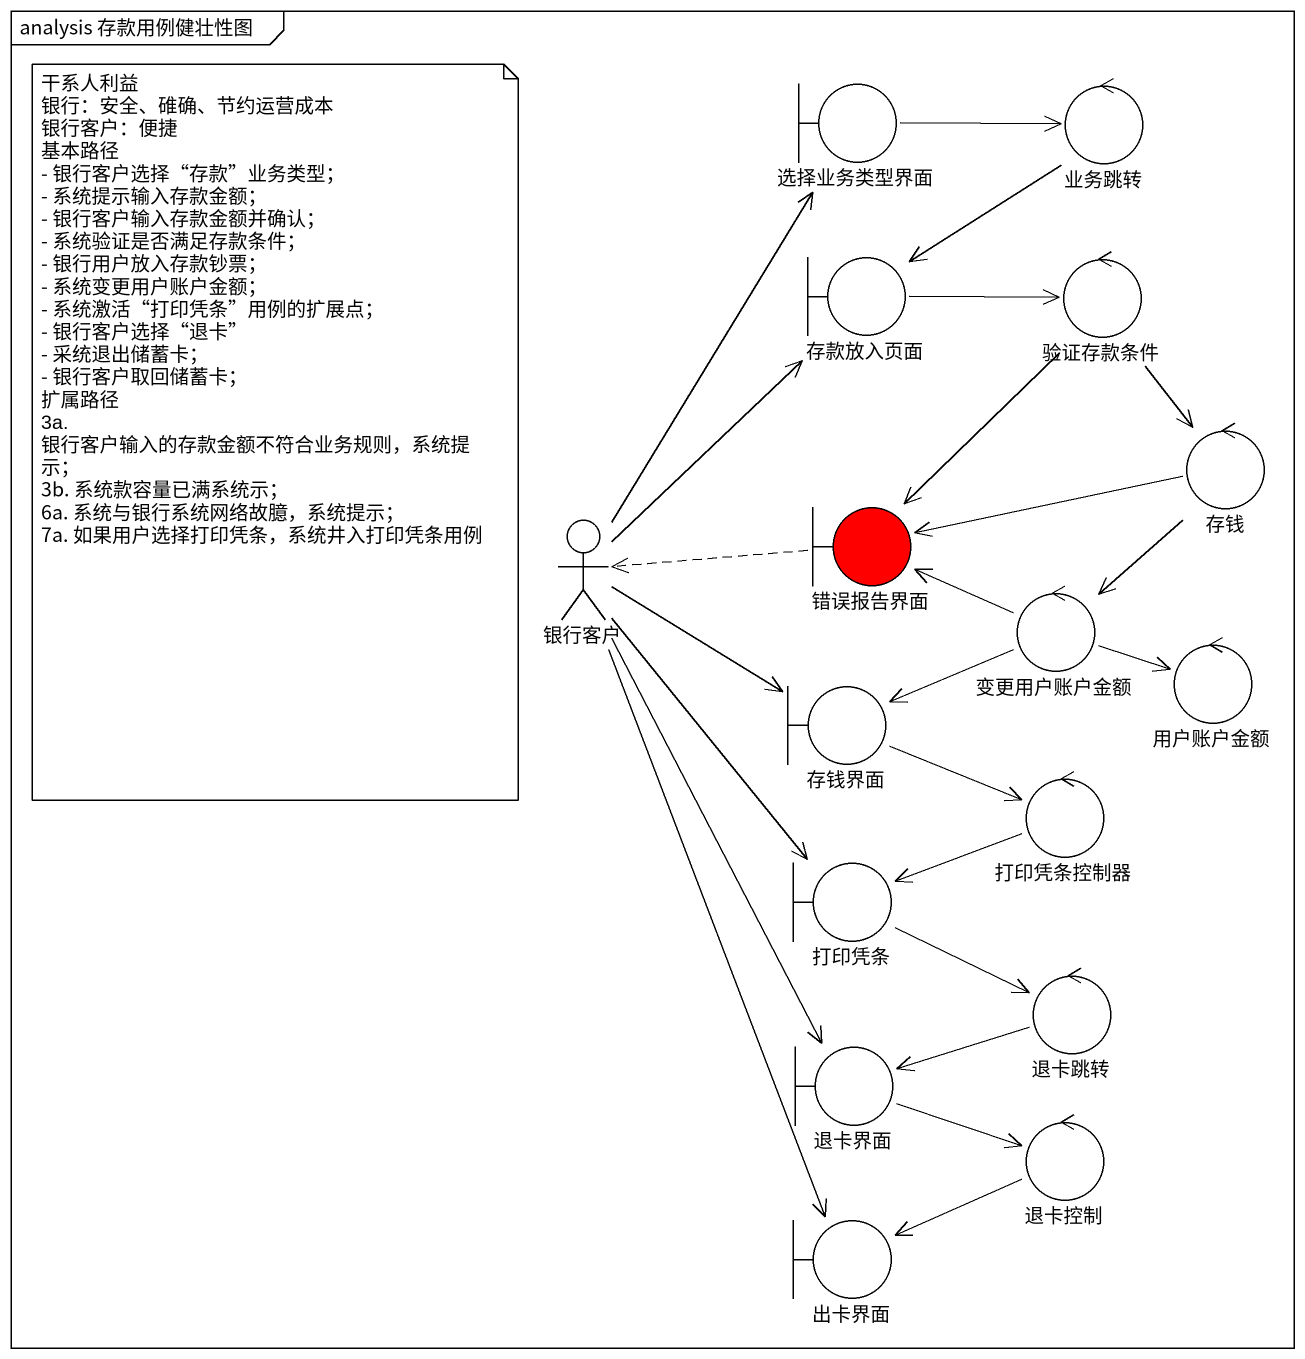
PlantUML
@startuml
mainframe analysis 存款用例健壮性图
boundary 选择业务类型界面
control 业务跳转
boundary 存款放入页面
control 验证存款条件
control 存钱
actor 银行客户
boundary 错误报告界面 #FF0000
control 变更用户账户金额
control 用户账户金额
boundary 存钱界面
control 打印凭条控制器
boundary 打印凭条
boundary 退卡界面
control 退卡跳转
control 退卡控制
boundary 出卡界面
选择业务类型界面 -right-> 业务跳转
业务跳转 --> 存款放入页面
存款放入页面 -right-> 验证存款条件
验证存款条件 --> 存钱
验证存款条件 --> 错误报告界面
存钱 -left-> 错误报告界面
存钱 --> 变更用户账户金额
银行客户 -up-> 选择业务类型界面
银行客户 -up-> 存款放入页面
银行客户 -right-> 存钱界面
银行客户 --> 打印凭条
银行客户 --> 退卡界面
银行客户 --> 出卡界面
错误报告界面 .left.> 银行客户
变更用户账户金额 -left-> 错误报告界面
变更用户账户金额 -right-> 用户账户金额
变更用户账户金额 -left-> 存钱界面
存钱界面 -right-> 打印凭条控制器
打印凭条控制器 -left-> 打印凭条
打印凭条 -right-> 退卡跳转
退卡界面 -right-> 退卡控制
退卡跳转 -left-> 退卡界面
退卡控制 -left-> 出卡界面
note as N1
  干系人利益
  银行：安全、碓确、节约运营成本
  银行客户：便捷
  基本路径
  - 银行客户选择“存款”业务类型；
  - 系统提示输入存款金额；
  - 银行客户输入存款金额并确认；
  - 系统验证是否满足存款条件；
  - 银行用户放入存款钞票；
  - 系统变更用户账户金额；
  - 系统激活“打印凭条”用例的扩展点；
  - 银行客户选择“退卡”
  - 采统退出储蓄卡；
  - 银行客户取回储蓄卡；
  扩属路径
  3a. 银行客户输入的存款金额不符合业务规则，系统提示；
  3b. 系统款容量已满系统示；
  6a. 系统与银行系统网络故臆，系统提示；
  7a. 如果用户选择打印凭条，系统井入打印凭条用例
end note
@enduml
